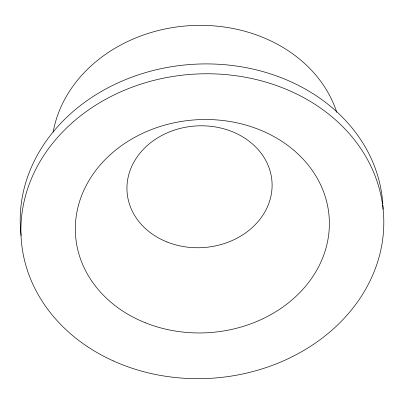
<?xml version="1.0" encoding="UTF-8"?>
<svg xmlns="http://www.w3.org/2000/svg" width="404" height="404" viewBox="0 0 404 404"><rect width="100%" height="100%" fill="white"/><g stroke="black" fill="none" stroke-linecap="round" stroke-linejoin="round"><path stroke-width="0.61" d="M382.881 204.995A181.593 152.298 -4.1 0 1 383.058 209.181M21.104 235.476A181.593 152.298 -4.1 0 1 187.35 64.731A181.593 152.298 -4.1 0 1 382.805 203.803M53.151 132.189A145.273 121.836 -4.1 0 1 188.239 25.765A145.273 121.836 -4.1 0 1 336.749 112.277M113.226 360.878A181.593 152.298 -4.1 0 0 383.8 220.842A181.593 152.298 -4.1 0 0 110.034 96.97A181.593 152.298 -4.1 0 0 113.226 360.878M166.958 241.946A72.639 60.918 -4.1 0 0 271.983 181.684A72.639 60.918 -4.1 0 0 159.636 136.683A72.639 60.918 -4.1 0 0 166.958 241.946M145.359 322.786A127.114 106.605 -4.1 0 0 329.159 217.327A127.114 106.605 -4.1 0 0 132.542 138.577A127.114 106.605 -4.1 0 0 145.359 322.786"/></g></svg>
